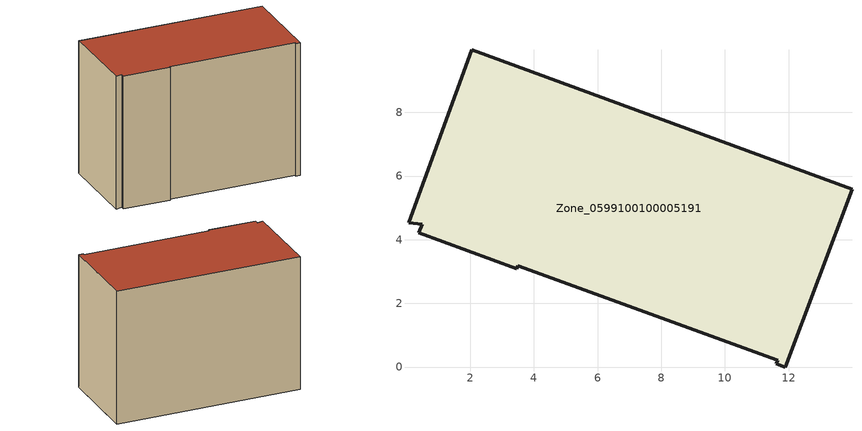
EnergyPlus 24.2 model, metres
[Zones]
Zone_0599100100005191
 floor ground (C_G): 11.9,0 11.62,0.1 11.66,0.22 3.49,3.19 3.46,3.1 0.39,4.22 0.5,4.48 0.06,4.53 2.04,9.96 13.99,5.59 z0
 wall outside (C_F): 13.99,5.59 2.04,9.96 0.06,4.53 0.5,4.48 0.39,4.22 3.46,3.1 3.49,3.19 11.66,0.22 11.62,0.1 11.9,0 13.99,5.59 z0:9.26
 roof outside (C_R): 2.04,9.96 0.06,4.53 0.5,4.48 0.39,4.22 3.46,3.1 3.49,3.19 11.66,0.22 11.62,0.1 11.9,0 13.99,5.59 z9.26
[BUILDING]
Pand.0599100100005191: North Axis=0; Terrain=City; Loads Convergence Tolerance Value=0.04; Temperature Convergence Tolerance Value=0.4; Solar Distribution=FullExterior; Maximum Number of Warmup Days=25; Minimum Number of Warmup Days=1
[Site:Location]
Rotterdam.The.Hague.AP_ZH_NLD Design_Conditions: Latitude=51.96; Longitude=4.45; Time Zone=1; Elevation=-4.5
[SITE:GROUNDTEMPERATURE:BUILDINGSURFACE]
18, 18, 18, 18, 18, 18, 18, 18, 18, 18, 18, 18
[MATERIAL] Thermal Absorptance=0.9; Solar Absorptance=0.7; Visible Absorptance=0.7
Name | Roughness | Thickness | Conductivity | Density | Specific Heat
G.TC.2006-2014 | MediumSmooth | 0.15 | 0.06 | 540 | 1210
F.TC.2006-2014 | Rough | 0.3 | 0.12 | 1920 | 840
R.TC.2006-2014 | MediumRough | 0.2 | 0.08 | 1500 | 1000
[CONSTRUCTION]
C_G: G.TC.2006-2014
C_F: F.TC.2006-2014
C_R: R.TC.2006-2014
[ZONE]
Zone_0599100100005191: Type=1; Multiplier=1; Ceiling Height=Autocalculate; Volume=Autocalculate; Floor Area=autocalculate; Part of Total Floor Area=Yes
[ZONEINFILTRATION:DESIGNFLOWRATE]
Infil_Zone_0599100100005191: Zone or ZoneList or Space or SpaceList=Zone_0599100100005191; Schedule=AlwaysOn; Design Flow Rate Calculation Method=Flow/Area; Flow Rate per Floor Area=0.0015; Constant Term Coefficient=1; Temperature Term Coefficient=0; Velocity Term Coefficient=0; Velocity Squared Term Coefficient=0
[HVACTEMPLATE:ZONE:IDEALLOADSAIRSYSTEM]
Zone_0599100100005191: Maximum Heating Supply Air Temperature=50; Minimum Cooling Supply Air Temperature=13; Maximum Heating Supply Air Humidity Ratio=0.0156; Minimum Cooling Supply Air Humidity Ratio=0.0077; Heating Limit=NoLimit; Cooling Limit=NoLimit; Dehumidification Control Type=ConstantSensibleHeatRatio; Cooling Sensible Heat Ratio=0.7; Dehumidification Setpoint=60; Humidification Control Type=None; Humidification Setpoint=30; Outdoor Air Method=None; Outdoor Air Flow Rate per Person=0.00944; Outdoor Air Flow Rate per Zone Floor Area=0; Outdoor Air Flow Rate per Zone=0; Demand Controlled Ventilation Type=None; Outdoor Air Economizer Type=NoEconomizer; Heat Recovery Type=None; Sensible Heat Recovery Effectiveness=0.7; Latent Heat Recovery Effectiveness=0.65
[ZONECONTROL:THERMOSTAT]
ThermostatControl_Zone_0599100100005191: Zone or ZoneList=Zone_0599100100005191; Control Type Schedule=DualSetpointControlType; Control 1=Thermostat_Zone_0599100100005191; Temperature Difference Between Cutout And Setpoint=0
[THERMOSTATSETPOINT:DUALSETPOINT]
Thermostat_Zone_0599100100005191: Heating Setpoint Temperature Schedule=HeatingSetpoint_Zone_0599100100005191; Cooling Setpoint Temperature Schedule=CoolingSetpoint_Zone_0599100100005191
[SCHEDULE:COMPACT]
HeatingSetpoint_Zone_0599100100005191: Through: 12/31, For: AllDays, Until: 24:00, 21
CoolingSetpoint_Zone_0599100100005191: Through: 12/31, For: AllDays, Until: 24:00, 24
DualSetpointControlType: Through: 12/31, For: AllDays, Until: 24:00, 4
AlwaysOn: Through: 12/31, For: AllDays, Until: 24:00, 1
